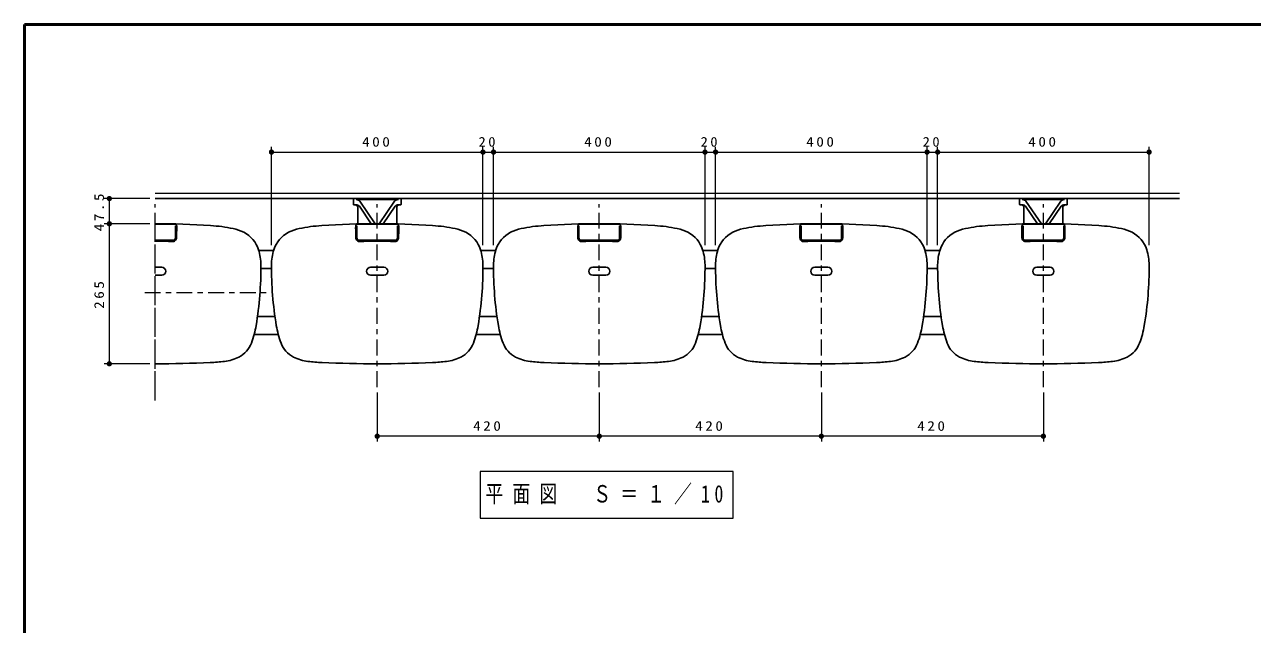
# Model space of a CAD drawing. Units: millimetres on the paper, scale 1:10. Extents: x -365 to 0, y 0 to 257.
# Drawn here: x -365 to -132.8, y 143.5 to 257 of the extents above; entities that cross this region are included whole.
import ezdxf

# ---------------------------------------------------------------- set-up
doc = ezdxf.new("R2010")
doc.units = ezdxf.units.MM
doc.linetypes.add('USER2', pattern=[6, 3, -1, 1, -1])
doc.layers.add('LY_1', color=4, linetype='Continuous', lineweight=25)
doc.layers.add('LY_3', color=7, linetype='Continuous', lineweight=13)
doc.styles.add('ＭＳ ゴシック', font='')
doc.styles.get('ＭＳ ゴシック').set_extended_font_data('MS Gothic')

# ---------------------------------------------------------------- blocks, each defined once
blk = doc.blocks.new('filled_dot')
at = {"color": 0, "linetype": 'Continuous', "lineweight": -2, "const_width": 1.25}
blk.add_lwpolyline([(-0.625, 0, 1), (0.625, 0, 1)], format="xyb", close=True, dxfattribs=at)

msp = doc.modelspace()

# ---------------------------------------------------------------- linework, layer by layer
at = {"layer": 'LY_1', "color": 7, "lineweight": 13}
for p, q in [((-318.298, 215.273), (-318.298, 233.871)), ((-318.298, 232.871), (-278.298, 232.871)), ((-278.298, 215.273), (-278.298, 233.871)), ((-278.298, 232.871), (-276.298, 232.871)), ((-276.298, 215.273), (-276.298, 233.871)), ((-276.298, 232.871), (-236.298, 232.871)), ((-236.298, 215.273), (-236.298, 233.871)), ((-236.298, 232.871), (-234.298, 232.871)), ((-234.298, 215.273), (-234.298, 233.871)), ((-234.298, 232.871), (-194.298, 232.871)), ((-194.298, 215.273), (-194.298, 233.871)), ((-194.298, 232.871), (-192.298, 232.871)), ((-192.298, 215.273), (-192.298, 233.871)), ((-192.298, 232.871), (-152.298, 232.871)), ((-152.298, 215.273), (-152.298, 233.871)), ((-341.298, 224.073), (-349.963, 224.073)), ((-348.963, 219.323), (-348.963, 224.073)), ((-340.298, 225.073), (-146.548, 225.073)), ((-302.298, 223.873), (-294.298, 223.873)), ((-176.298, 223.873), (-168.298, 223.873)), ((-341.298, 219.323), (-349.963, 219.323)), ((-348.963, 192.823), (-348.963, 219.323)), ((-341.298, 192.823), (-349.963, 192.823)), ((-298.298, 187.394), (-298.298, 178.117)), ((-256.298, 187.394), (-256.298, 178.117)), ((-214.298, 187.394), (-214.298, 178.117)), ((-172.298, 187.394), (-172.298, 178.117)), ((-256.298, 179.117), (-298.298, 179.117)), ((-214.298, 179.117), (-256.298, 179.117)), ((-172.298, 179.117), (-214.298, 179.117)), ((-278.801, 172.431), (-278.801, 163.631)), ((-231.001, 172.431), (-278.801, 172.431)), ((-231.001, 163.631), (-231.001, 172.431)), ((-278.801, 163.631), (-231.001, 163.631))]:
    msp.add_line(p, q, dxfattribs=at)
at = {"layer": 'LY_1', "color": 7}
for p, q in [((-340.298, 224.073), (-146.548, 224.073)), ((-302.798, 222.973), (-302.798, 224.073)), ((-302.798, 222.973), (-302.798, 224.073)), ((-298.687, 219.322), (-301.59, 223.568)), ((-297.909, 219.322), (-295.007, 223.568)), ((-293.798, 222.973), (-293.798, 224.073)), ((-176.798, 222.973), (-176.798, 224.073)), ((-176.798, 222.973), (-176.798, 224.073)), ((-172.687, 219.322), (-175.59, 223.568)), ((-171.909, 219.322), (-169.007, 223.568)), ((-167.798, 222.973), (-167.798, 224.073)), ((-302.698, 222.873), (-302.158, 222.873)), ((-302.198, 222.873), (-302.198, 222.713)), ((-302.198, 222.713), (-301.75, 222.713)), ((-301.982, 222.713), (-301.982, 219.28)), ((-299.412, 219.319), (-301.663, 222.611)), ((-297.184, 219.319), (-294.934, 222.611)), ((-294.398, 222.713), (-294.846, 222.713)), ((-294.614, 222.713), (-294.614, 219.28)), ((-293.898, 222.873), (-294.438, 222.873)), ((-294.398, 222.873), (-294.398, 222.713)), ((-176.698, 222.873), (-176.158, 222.873)), ((-176.198, 222.873), (-176.198, 222.713)), ((-176.198, 222.713), (-175.75, 222.713)), ((-175.982, 222.713), (-175.982, 219.28)), ((-173.412, 219.319), (-175.663, 222.611)), ((-171.184, 219.319), (-168.934, 222.611)), ((-168.398, 222.713), (-168.846, 222.713)), ((-168.614, 222.713), (-168.614, 219.28)), ((-167.898, 222.873), (-168.438, 222.873)), ((-168.398, 222.873), (-168.398, 222.713)), ((-320.712, 214.273), (-317.884, 214.273)), ((-278.712, 214.273), (-275.884, 214.273)), ((-236.712, 214.273), (-233.884, 214.273)), ((-194.712, 214.273), (-191.884, 214.273)), ((-320.299, 210.873), (-318.298, 210.873)), ((-278.299, 210.873), (-276.298, 210.873)), ((-236.299, 210.873), (-234.298, 210.873)), ((-194.299, 210.873), (-192.298, 210.873)), ((-320.949, 201.773), (-317.647, 201.773)), ((-278.949, 201.773), (-275.647, 201.773)), ((-236.949, 201.773), (-233.647, 201.773)), ((-194.949, 201.773), (-191.647, 201.773)), ((-321.579, 198.373), (-317.017, 198.373)), ((-279.579, 198.373), (-275.017, 198.373)), ((-237.579, 198.373), (-233.017, 198.373)), ((-195.579, 198.373), (-191.017, 198.373))]:
    msp.add_line(p, q, dxfattribs=at)
at = {"layer": 'LY_1', "color": 7, "linetype": 'USER2', "lineweight": 13}
for p, q in [((-340.298, 188.394), (-340.298, 222.992)), ((-298.298, 188.394), (-298.298, 222.992)), ((-256.298, 188.394), (-256.298, 222.992)), ((-214.298, 188.394), (-214.298, 222.992)), ((-172.298, 188.394), (-172.298, 222.992)), ((-340.298, 185.894), (-340.298, 220.492)), ((-342.277, 206.323), (-319.198, 206.323))]:
    msp.add_line(p, q, dxfattribs=at)
at = {"layer": 'LY_1'}
for p, q in [((-336.46, 216.647), (-336.46, 218.916)), ((-302.136, 216.647), (-302.136, 218.916)), ((-294.46, 216.647), (-294.46, 218.916)), ((-260.136, 216.647), (-260.136, 218.916)), ((-252.46, 216.647), (-252.46, 218.916)), ((-218.136, 216.647), (-218.136, 218.916)), ((-210.46, 216.647), (-210.46, 218.916)), ((-176.136, 216.647), (-176.136, 218.916)), ((-168.46, 216.647), (-168.46, 218.916)), ((-340.298, 216.187), (-336.92, 216.187)), ((-298.298, 216.187), (-301.676, 216.187)), ((-298.298, 216.187), (-294.92, 216.187)), ((-256.298, 216.187), (-259.676, 216.187)), ((-256.298, 216.187), (-252.92, 216.187)), ((-214.298, 216.187), (-217.676, 216.187)), ((-214.298, 216.187), (-210.92, 216.187)), ((-172.298, 216.187), (-175.676, 216.187)), ((-172.298, 216.187), (-168.92, 216.187)), ((-340.298, 211.073), (-339.048, 211.073)), ((-339.048, 209.573), (-340.298, 209.573)), ((-298.298, 211.073), (-299.548, 211.073)), ((-299.548, 209.573), (-298.298, 209.573)), ((-298.298, 211.073), (-297.048, 211.073)), ((-297.048, 209.573), (-298.298, 209.573)), ((-256.298, 211.073), (-257.548, 211.073)), ((-257.548, 209.573), (-256.298, 209.573)), ((-256.298, 211.073), (-255.048, 211.073)), ((-255.048, 209.573), (-256.298, 209.573)), ((-214.298, 211.073), (-215.548, 211.073)), ((-215.548, 209.573), (-214.298, 209.573)), ((-214.298, 211.073), (-213.048, 211.073)), ((-213.048, 209.573), (-214.298, 209.573)), ((-172.298, 211.073), (-173.548, 211.073)), ((-173.548, 209.573), (-172.298, 209.573)), ((-172.298, 211.073), (-171.048, 211.073)), ((-171.048, 209.573), (-172.298, 209.573))]:
    msp.add_line(p, q, dxfattribs=at)
at = {"layer": 'LY_1', "color": 7}
for centre, radius, start, end in [((-302.698, 222.973), 0.1, 179.99992, 269.99995), ((-302.168, 223.173), 0.7, 34.35625, 89.99994), ((-294.429, 223.173), 0.7, 90, 145.64369), ((-293.898, 222.973), 0.1, 269.99998, 0.00001), ((-176.698, 222.973), 0.1, 179.99992, 269.99995), ((-176.168, 223.173), 0.7, 34.35625, 89.99994), ((-168.429, 223.173), 0.7, 90, 145.64369), ((-167.898, 222.973), 0.1, 269.99998, 0.00001), ((-302.158, 222.273), 0.6, 34.35631, 89.99994), ((-294.438, 222.273), 0.6, 90, 145.64362), ((-176.158, 222.273), 0.6, 34.35631, 89.99994), ((-168.438, 222.273), 0.6, 90, 145.64362)]:
    msp.add_arc(centre, radius, start, end, dxfattribs=at)
at = {"layer": 'LY_1'}
for centre, radius, start, end in [((-340.298, 61.151), 158.172, 86.20173, 90), ((-340.298, 286.041), 66.831, 270, 271.03506), ((-336.981, 102.464), 116.776, 89.72292, 91.03506), ((-336.779, 218.858), 0.526, 16.63111, 46.48067), ((-337.63, 218.603), 1.415, 358.4035, 16.6311), ((-229.14, 215.695), 107.115, 178.46429, 179.48619), ((-331.978, 186.476), 32.571, 78.62272, 86.20173), ((-327.084, 210.798), 7.762, 62.75769, 78.62272), ((-311.513, 210.798), 7.762, 101.37728, 117.24231), ((-306.618, 186.476), 32.571, 93.79827, 101.37728), ((-298.298, 61.151), 158.172, 90, 93.79827), ((-300.966, 218.603), 1.415, 163.3689, 181.5965), ((-409.457, 215.695), 107.115, 0.51381, 1.53571), ((-301.817, 218.858), 0.526, 133.51933, 163.3689), ((-301.615, 102.464), 116.776, 88.96494, 90.27708), ((-298.298, 286.041), 66.831, 268.96494, 270), ((-298.298, 61.151), 158.172, 86.20173, 90), ((-298.298, 286.041), 66.831, 270, 271.03506), ((-294.981, 102.464), 116.776, 89.72292, 91.03506), ((-294.779, 218.858), 0.526, 16.63111, 46.48067), ((-295.63, 218.603), 1.415, 358.4035, 16.6311), ((-187.14, 215.695), 107.115, 178.46429, 179.48619), ((-289.978, 186.476), 32.571, 78.62272, 86.20173), ((-285.084, 210.798), 7.762, 62.75769, 78.62272), ((-269.513, 210.798), 7.762, 101.37728, 117.24231), ((-264.618, 186.476), 32.571, 93.79827, 101.37728), ((-256.298, 61.151), 158.172, 90, 93.79827), ((-258.966, 218.603), 1.415, 163.3689, 181.5965), ((-367.457, 215.695), 107.115, 0.51381, 1.53571), ((-259.817, 218.858), 0.526, 133.51933, 163.3689), ((-259.615, 102.464), 116.776, 88.96494, 90.27708), ((-256.298, 286.041), 66.831, 268.96494, 270), ((-256.298, 61.151), 158.172, 86.20173, 90), ((-256.298, 286.041), 66.831, 270, 271.03506), ((-252.981, 102.464), 116.776, 89.72292, 91.03506), ((-252.779, 218.858), 0.526, 16.63111, 46.48067), ((-253.63, 218.603), 1.415, 358.4035, 16.6311), ((-145.14, 215.695), 107.115, 178.46429, 179.48619), ((-247.978, 186.476), 32.571, 78.62272, 86.20173), ((-243.084, 210.798), 7.762, 62.75769, 78.62272), ((-227.513, 210.798), 7.762, 101.37728, 117.24231), ((-222.618, 186.476), 32.571, 93.79827, 101.37728), ((-214.298, 61.151), 158.172, 90, 93.79827), ((-216.966, 218.603), 1.415, 163.3689, 181.5965), ((-325.457, 215.695), 107.115, 0.51381, 1.53571), ((-217.817, 218.858), 0.526, 133.51933, 163.3689), ((-217.615, 102.464), 116.776, 88.96494, 90.27708), ((-214.298, 286.041), 66.831, 268.96494, 270), ((-214.298, 61.151), 158.172, 86.20173, 90), ((-214.298, 286.041), 66.831, 270, 271.03506), ((-210.981, 102.464), 116.776, 89.72292, 91.03506), ((-210.779, 218.858), 0.526, 16.63111, 46.48067), ((-211.63, 218.603), 1.415, 358.4035, 16.6311), ((-103.14, 215.695), 107.115, 178.46429, 179.48619), ((-205.978, 186.476), 32.571, 78.62272, 86.20173), ((-201.084, 210.798), 7.762, 62.75769, 78.62272), ((-185.513, 210.798), 7.762, 101.37728, 117.24231), ((-180.618, 186.476), 32.571, 93.79827, 101.37728), ((-172.298, 61.151), 158.172, 90, 93.79827), ((-174.966, 218.603), 1.415, 163.3689, 181.5965), ((-283.457, 215.695), 107.115, 0.51381, 1.53571), ((-175.817, 218.858), 0.526, 133.51933, 163.3689), ((-175.615, 102.464), 116.776, 88.96494, 90.27708), ((-172.298, 286.041), 66.831, 268.96494, 270), ((-172.298, 61.151), 158.172, 86.20173, 90), ((-172.298, 286.041), 66.831, 270, 271.03506), ((-168.981, 102.464), 116.776, 89.72292, 91.03506), ((-168.779, 218.858), 0.526, 16.63111, 46.48067), ((-169.63, 218.603), 1.415, 358.4035, 16.6311), ((-61.14, 215.695), 107.115, 178.46429, 179.48619), ((-163.978, 186.476), 32.571, 78.62272, 86.20173), ((-159.084, 210.798), 7.762, 62.75769, 78.62272), ((-340.298, 152.739), 63.294, 86.94291, 90), ((-336.896, 216.44), 0.498, 266.94292, 304.20858), ((-336.92, 216.647), 0.46, 270, 0), ((-337.112, 216.757), 0.882, 304.20858, 335.95213), ((-336.896, 216.661), 0.646, 335.95213, 359.48619), ((-326.097, 212.715), 5.605, 17.40618, 62.75769), ((-312.5, 212.715), 5.605, 117.24231, 162.59382), ((-301.7, 216.661), 0.646, 180.51381, 204.04787), ((-301.484, 216.757), 0.882, 204.04787, 235.79142), ((-301.676, 216.647), 0.46, 180, 270), ((-301.7, 216.44), 0.498, 235.79142, 273.05708), ((-298.298, 152.739), 63.294, 90, 93.05709), ((-298.298, 152.739), 63.294, 86.94291, 90), ((-294.896, 216.44), 0.498, 266.94292, 304.20858), ((-294.92, 216.647), 0.46, 270, 0), ((-295.112, 216.757), 0.882, 304.20858, 335.95213), ((-294.896, 216.661), 0.646, 335.95213, 359.48619), ((-284.097, 212.715), 5.605, 17.40618, 62.75769), ((-270.5, 212.715), 5.605, 117.24231, 162.59382), ((-259.7, 216.661), 0.646, 180.51381, 204.04787), ((-259.484, 216.757), 0.882, 204.04787, 235.79142), ((-259.676, 216.647), 0.46, 180, 270), ((-259.7, 216.44), 0.498, 235.79142, 273.05708), ((-256.298, 152.739), 63.294, 90, 93.05709), ((-256.298, 152.739), 63.294, 86.94291, 90), ((-252.896, 216.44), 0.498, 266.94292, 304.20858), ((-252.92, 216.647), 0.46, 270, 0), ((-253.112, 216.757), 0.882, 304.20858, 335.95213), ((-252.896, 216.661), 0.646, 335.95213, 359.48619), ((-242.097, 212.715), 5.605, 17.40618, 62.75769), ((-228.5, 212.715), 5.605, 117.24231, 162.59382), ((-217.7, 216.661), 0.646, 180.51381, 204.04787), ((-217.484, 216.757), 0.882, 204.04787, 235.79142), ((-217.676, 216.647), 0.46, 180, 270), ((-217.7, 216.44), 0.498, 235.79142, 273.05708), ((-214.298, 152.739), 63.294, 90, 93.05709), ((-214.298, 152.739), 63.294, 86.94291, 90), ((-210.896, 216.44), 0.498, 266.94292, 304.20858), ((-210.92, 216.647), 0.46, 270, 0), ((-211.112, 216.757), 0.882, 304.20858, 335.95213), ((-210.896, 216.661), 0.646, 335.95213, 359.48619), ((-200.097, 212.715), 5.605, 17.40618, 62.75769), ((-186.5, 212.715), 5.605, 117.24231, 162.59382), ((-175.7, 216.661), 0.646, 180.51381, 204.04787), ((-175.484, 216.757), 0.882, 204.04787, 235.79142), ((-175.676, 216.647), 0.46, 180, 270), ((-175.7, 216.44), 0.498, 235.79142, 273.05708), ((-172.298, 152.739), 63.294, 90, 93.05709), ((-172.298, 152.739), 63.294, 86.94291, 90), ((-168.896, 216.44), 0.498, 266.94292, 304.20858), ((-168.92, 216.647), 0.46, 270, 0), ((-169.112, 216.757), 0.882, 304.20858, 335.95213), ((-168.896, 216.661), 0.646, 335.95213, 359.48619), ((-158.097, 212.715), 5.605, 17.40618, 62.75769), ((-330.101, 211.46), 9.802, 0.38069, 17.40618), ((-308.495, 211.46), 9.802, 162.59382, 179.61931), ((-288.101, 211.46), 9.802, 0.38069, 17.40618), ((-266.495, 211.46), 9.802, 162.59382, 179.61931), ((-246.101, 211.46), 9.802, 0.38069, 17.40618), ((-224.495, 211.46), 9.802, 162.59382, 179.61931), ((-204.101, 211.46), 9.802, 0.38069, 17.40618), ((-182.495, 211.46), 9.802, 162.59382, 179.61931), ((-162.101, 211.46), 9.802, 0.38069, 17.40618), ((-387.181, 211.08), 66.883, 350.52628, 0.38069), ((-251.415, 211.08), 66.883, 179.61931, 189.47372), ((-345.181, 211.08), 66.883, 350.52628, 0.38069), ((-209.415, 211.08), 66.883, 179.61931, 189.47372), ((-303.181, 211.08), 66.883, 350.52628, 0.38069), ((-167.415, 211.08), 66.883, 179.61931, 189.47372), ((-261.181, 211.08), 66.883, 350.52628, 0.38069), ((-125.415, 211.08), 66.883, 179.61931, 189.47372), ((-219.181, 211.08), 66.883, 350.52628, 0.38069), ((-339.048, 210.323), 0.75, 270, 90), ((-299.548, 210.323), 0.75, 90, 270), ((-297.048, 210.323), 0.75, 270, 90), ((-257.548, 210.323), 0.75, 90, 270), ((-255.048, 210.323), 0.75, 270, 90), ((-215.548, 210.323), 0.75, 90, 270), ((-213.048, 210.323), 0.75, 270, 90), ((-173.548, 210.323), 0.75, 90, 270), ((-171.048, 210.323), 0.75, 270, 90), ((-338.929, 203.028), 17.963, 339.46573, 350.52628), ((-299.667, 203.028), 17.963, 189.47372, 200.53427), ((-296.929, 203.028), 17.963, 339.46573, 350.52628), ((-257.667, 203.028), 17.963, 189.47372, 200.53427), ((-254.929, 203.028), 17.963, 339.46573, 350.52628), ((-215.667, 203.028), 17.963, 189.47372, 200.53427), ((-212.929, 203.028), 17.963, 339.46573, 350.52628), ((-173.667, 203.028), 17.963, 189.47372, 200.53427), ((-170.929, 203.028), 17.963, 339.46573, 350.52628), ((-326.672, 198.438), 4.875, 297.06417, 339.46573), ((-311.924, 198.438), 4.875, 200.53427, 242.93583), ((-284.672, 198.438), 4.875, 297.06417, 339.46573), ((-269.924, 198.438), 4.875, 200.53427, 242.93583), ((-242.672, 198.438), 4.875, 297.06417, 339.46573), ((-227.924, 198.438), 4.875, 200.53427, 242.93583), ((-200.672, 198.438), 4.875, 297.06417, 339.46573), ((-185.924, 198.438), 4.875, 200.53427, 242.93583), ((-158.672, 198.438), 4.875, 297.06417, 339.46573), ((-340.298, 436.209), 243.386, 270, 272.4567), ((-331.389, 228.557), 35.543, 272.4567, 276.77491), ((-328.156, 201.341), 8.136, 276.77491, 297.06417), ((-310.44, 201.341), 8.136, 242.93583, 263.22509), ((-307.207, 228.557), 35.543, 263.22509, 267.5433), ((-298.298, 436.209), 243.386, 267.5433, 270), ((-298.298, 436.209), 243.386, 270, 272.4567), ((-289.389, 228.557), 35.543, 272.4567, 276.77491), ((-286.156, 201.341), 8.136, 276.77491, 297.06417), ((-268.44, 201.341), 8.136, 242.93583, 263.22509), ((-265.207, 228.557), 35.543, 263.22509, 267.5433), ((-256.298, 436.209), 243.386, 267.5433, 270), ((-256.298, 436.209), 243.386, 270, 272.4567), ((-247.389, 228.557), 35.543, 272.4567, 276.77491), ((-244.156, 201.341), 8.136, 276.77491, 297.06417), ((-226.44, 201.341), 8.136, 242.93583, 263.22509), ((-223.207, 228.557), 35.543, 263.22509, 267.5433), ((-214.298, 436.209), 243.386, 267.5433, 270), ((-214.298, 436.209), 243.386, 270, 272.4567), ((-205.389, 228.557), 35.543, 272.4567, 276.77491), ((-202.156, 201.341), 8.136, 276.77491, 297.06417), ((-184.44, 201.341), 8.136, 242.93583, 263.22509), ((-181.207, 228.557), 35.543, 263.22509, 267.5433), ((-172.298, 436.209), 243.386, 267.5433, 270), ((-172.298, 436.209), 243.386, 270, 272.4567), ((-163.389, 228.557), 35.543, 272.4567, 276.77491), ((-160.156, 201.341), 8.136, 276.77491, 297.06417)]:
    msp.add_arc(centre, radius, start, end, dxfattribs=at)
at = {"layer": 'LY_3', "lineweight": 50}
for p, q in [((-365, 257), (-365, 0)), ((0, 257), (-365, 257))]:
    msp.add_line(p, q, dxfattribs=at)

# ---------------------------------------------------------------- block references
at = {"layer": 'LY_1', "color": 7, "lineweight": 13, "xscale": 0.4, "yscale": 0.4}
for p in [(-318.298, 232.871), (-278.298, 232.871), (-276.298, 232.871), (-236.298, 232.871), (-234.298, 232.871), (-194.298, 232.871), (-192.298, 232.871), (-298.298, 179.117), (-256.298, 179.117), (-214.298, 179.117)]:
    msp.add_blockref('filled_dot', p, dxfattribs=at)
for p, rotation in [((-278.298, 232.871), 180), ((-276.298, 232.871), 180), ((-236.298, 232.871), 180), ((-234.298, 232.871), 180), ((-194.298, 232.871), 180), ((-192.298, 232.871), 180), ((-152.298, 232.871), 180), ((-348.963, 224.073), 270), ((-348.963, 219.323), 270), ((-348.963, 219.323), 90), ((-348.963, 192.823), 90), ((-256.298, 179.117), 180), ((-214.298, 179.117), 180), ((-172.298, 179.117), 180)]:
    msp.add_blockref('filled_dot', p, dxfattribs=dict(at, rotation=rotation))

# ---------------------------------------------------------------- texts
at = {"layer": 'LY_1', "color": 7, "style": 'ＭＳ ゴシック'}
for s, insert, char_height, attachment_point in [('\\T1.33;\\W1.15;400', (-298.298, 233.871), 1.833, 8), ('\\T1.34;\\W1.1;20', (-277.298, 233.871), 1.833, 8), ('\\T1.33;\\W1.15;400', (-256.298, 233.871), 1.833, 8), ('\\T1.34;\\W1.1;20', (-235.298, 233.871), 1.833, 8), ('\\T1.33;\\W1.15;400', (-214.298, 233.871), 1.833, 8), ('\\T1.34;\\W1.1;20', (-193.298, 233.871), 1.833, 8), ('\\T1.33;\\W1.15;400', (-172.298, 233.871), 1.833, 8), ('\\T1.33;\\W1.15;420', (-277.298, 180.117), 1.833, 8), ('\\T1.33;\\W1.15;420', (-235.298, 180.117), 1.833, 8), ('\\T1.33;\\W1.15;420', (-193.298, 180.117), 1.833, 8), ('\\T1.51;\\W0.75;平面図\u3000Ｓ＝１／10', (-254.901, 168.031), 3.299, 5)]:
    msp.add_mtext(s, dxfattribs=dict(at, insert=insert, char_height=char_height, attachment_point=attachment_point))
at = {"layer": 'LY_1', "color": 7, "char_height": 1.833, "attachment_point": 8, "rotation": 90, "style": 'ＭＳ ゴシック'}
for s, insert in [('\\T1.33;\\W1.15;47.5', (-349.963, 221.698)), ('\\T1.33;\\W1.15;265', (-349.963, 206.073))]:
    msp.add_mtext(s, dxfattribs=dict(at, insert=insert))

doc.saveas('drawing.dxf')
